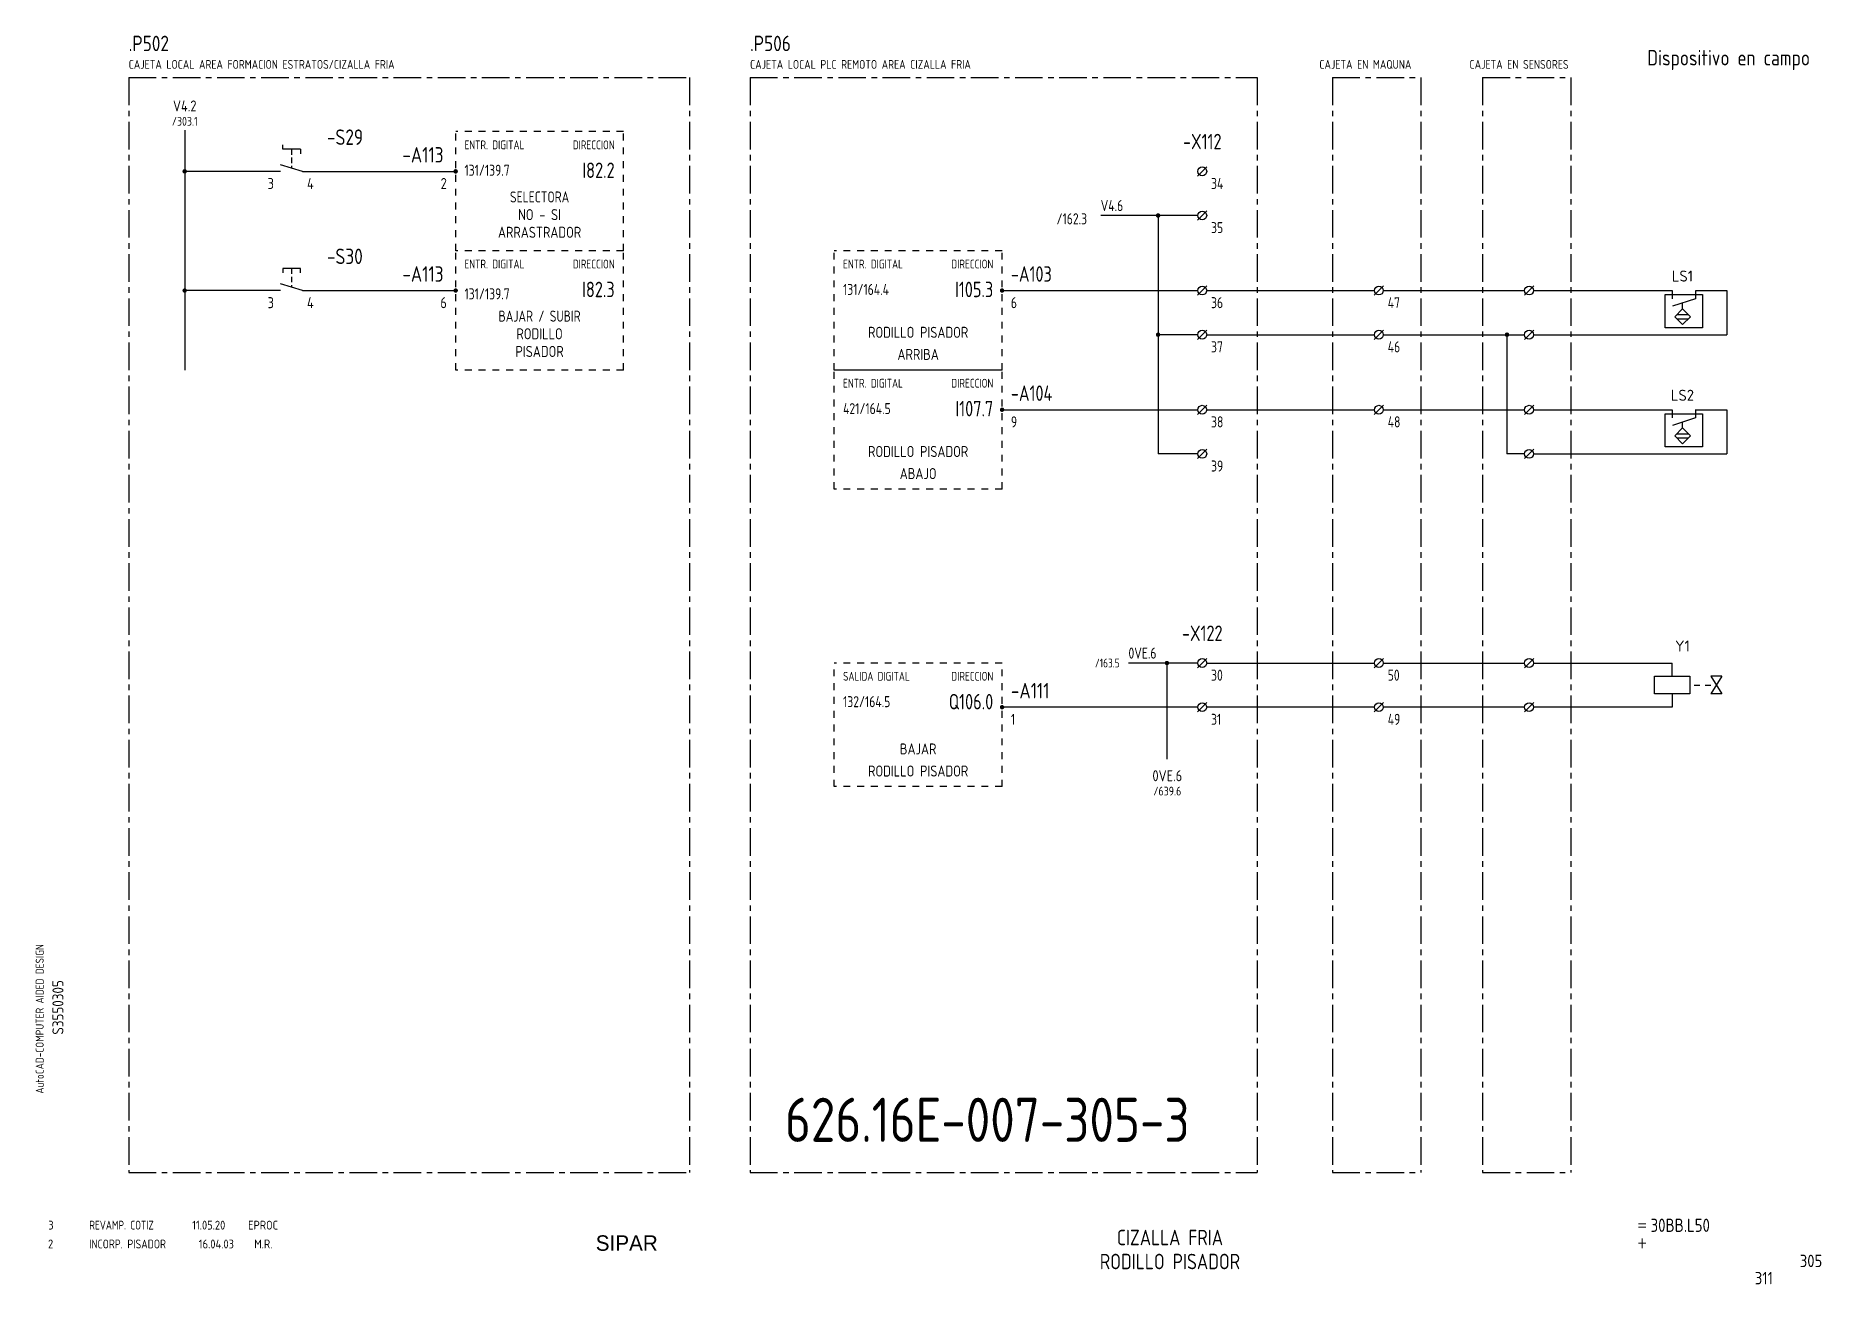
# Model space of a CAD drawing. Extents: x 10 to 414, y 6 to 288.
import ezdxf
from ezdxf.enums import TextEntityAlignment as Align

# ---------------------------------------------------------------- set-up
doc = ezdxf.new("R2010")
doc.units = 0
doc.header["$LTSCALE"] = 5
doc.header["$MEASUREMENT"] = 0
for name, pattern in [('CENTER', [2, 1.25, -0.25, 0.25, -0.25]), ('HIDDEN', [0.375, 0.25, -0.125]), ('HIDDEN1', [0.625, 0.3125, -0.3125])]:
    doc.linetypes.add(name, pattern=pattern)
doc.layers.get('0').update_dxf_attribs({"linetype": 'CONTINUOUS'})
doc.layers.add('3', color=3, linetype='CONTINUOUS')
doc.layers.add('CART', color=7, linetype='CONTINUOUS')
doc.styles.add('DIN', font='DIN.shx', dxfattribs={"width": 0.85})
doc.styles.add('ISO', font='DIN', dxfattribs={"width": 0.8})
doc.styles.add('N', font='ROMANS', dxfattribs={"width": 0.85, "height": 3})
doc.styles.add('SIMPLEX', font='SIMPLEX', dxfattribs={"width": 0.85})
doc.styles.add('X', font='UNIV.SHX', dxfattribs={"height": 3.5})

# ---------------------------------------------------------------- blocks, each defined once
blk = doc.blocks.new('B5-3')
at = {"linetype": 'Continuous', "const_width": 0.5}
blk.add_lwpolyline([(-0.25, 0, 1), (0.25, 0, 1)], format="xyb", close=True, dxfattribs=at)
blk = doc.blocks.new('NORMALE')
at = {"linetype": 'Continuous'}
blk.add_line((-1.06, -1.06), (1.06, 1.06), dxfattribs=at)
at = {"color": 7}
blk.add_circle((0, 0), 1, dxfattribs=at)
at = {"color": 7, "style": 'SIMPLEX', "flags": 9}
for tag, p in [('QUADRO', (-7.5, 4)), ('SEZIONE', (-7.5, 2.5)), ('NUMO', (-7.5, 1)), ('NUMM', (-7.5, -0.5)), ('NOTEM', (-7.5, -2)), ('NOTEV', (-7.5, -3.5)), ('UTENZA', (-7.5, -5)), ('RIP', (-7.5, -6.5)), ('RAGGIO', (-7.5, -8))]:
    blk.add_attdef(tag, p, '', height=1, dxfattribs=at)
at = {"color": 3, "style": 'SIMPLEX', "flags": 8}
for tag, p in [('NUMI', (1.5, 0.5)), ('MORSETTIERA', (1.5, -2.5))]:
    blk.add_attdef(tag, p, '', height=2, dxfattribs=at)

msp = doc.modelspace()

# ---------------------------------------------------------------- linework, layer by layer
at = {"color": 3, "linetype": 'CENTER'}
for p, q in [((30.72, 279), (157.69, 279)), ((30.72, 279), (30.72, 31)), ((157.69, 279), (157.69, 31)), ((171.42, 279), (171.42, 31)), ((171.42, 279), (286.27, 279)), ((286.27, 279), (286.27, 31)), ((303.27, 279), (323.27, 279)), ((303.27, 279), (303.27, 31)), ((323.27, 279), (323.27, 31)), ((337.27, 279), (337.27, 31)), ((337.27, 279), (357.27, 279)), ((357.27, 279), (357.27, 31)), ((30.72, 31), (157.69, 31)), ((171.42, 31), (286.27, 31)), ((303.27, 31), (323.27, 31)), ((337.27, 31), (357.27, 31))]:
    msp.add_line(p, q, dxfattribs=at)
at = {"linetype": 'Continuous'}
for p, q in [((43.4, 267.1), (43.4, 212.74)), ((65.61, 262.77), (65.61, 263.77)), ((69.61, 262.77), (65.61, 262.77)), ((69.61, 262.77), (69.61, 261.77)), ((69.61, 235.77), (65.61, 235.77)), ((65.61, 235.77), (65.61, 234.77)), ((69.61, 234.77), (69.61, 235.77)), ((228.48, 212.77), (190.48, 212.77)), ((380.21, 143.39), (380.21, 146.39)), ((376.21, 143.39), (384.21, 143.39)), ((376.21, 139.39), (376.21, 143.39)), ((384.21, 143.39), (384.21, 139.39)), ((391.46, 143.39), (388.96, 139.39)), ((388.96, 143.39), (391.46, 139.39)), ((391.46, 143.39), (388.96, 143.39)), ((384.21, 139.39), (376.21, 139.39)), ((380.21, 139.39), (380.21, 136.39)), ((391.46, 139.39), (388.96, 139.39))]:
    msp.add_line(p, q, dxfattribs=at)
at = {"linetype": 'HIDDEN1'}
for p, q in [((142.76, 266.77), (104.76, 266.77)), ((104.76, 239.77), (104.76, 266.77)), ((142.76, 239.77), (142.76, 266.77)), ((104.76, 212.77), (104.76, 239.77)), ((142.76, 239.77), (104.76, 239.77)), ((142.76, 239.77), (104.76, 239.77)), ((142.76, 212.77), (142.76, 239.77)), ((228.48, 239.77), (190.48, 239.77)), ((190.48, 212.77), (190.48, 239.77)), ((228.48, 212.77), (228.48, 239.77)), ((142.76, 212.77), (104.76, 212.77)), ((190.48, 185.77), (190.48, 212.77)), ((228.48, 185.77), (228.48, 212.77)), ((228.48, 185.77), (190.48, 185.77)), ((228.48, 146.39), (190.48, 146.39)), ((190.48, 118.39), (190.48, 145.39)), ((228.48, 118.39), (228.48, 145.39)), ((228.48, 118.39), (190.48, 118.39))]:
    msp.add_line(p, q, dxfattribs=at)
for p, q in [((70.11, 257.77), (65.11, 259.27)), ((65.11, 257.77), (43.4, 257.77)), ((70.11, 257.77), (94.11, 257.77)), ((76.11, 257.77), (104.76, 257.77)), ((272.81, 247.77), (250.81, 247.77)), ((263.81, 247.77), (263.81, 193.77)), ((65.11, 230.77), (43.4, 230.77)), ((70.11, 230.77), (65.11, 232.27)), ((70.11, 230.77), (94.11, 230.77)), ((76.11, 230.77), (104.76, 230.77)), ((228.48, 230.77), (272.81, 230.77)), ((274.81, 230.77), (312.81, 230.77)), ((314.81, 230.77), (346.81, 230.77)), ((348.81, 230.77), (380.21, 230.77)), ((380.21, 230.77), (380.21, 228.91)), ((385.53, 230.79), (385.53, 228.93)), ((385.57, 230.77), (392.57, 230.77)), ((392.57, 230.77), (392.57, 220.77)), ((385.53, 228.93), (380.26, 227.23)), ((382.59, 226.64), (380.8, 224.85)), ((382.59, 226.64), (382.59, 227.97)), ((384.38, 224.85), (382.59, 226.64)), ((380.8, 224.85), (382.59, 223.06)), ((381.26, 225.32), (383.93, 225.32)), ((381.26, 224.39), (383.93, 224.39)), ((382.59, 223.06), (384.38, 224.85)), ((272.81, 220.77), (263.81, 220.77)), ((274.81, 220.77), (312.81, 220.77)), ((314.81, 220.77), (346.81, 220.77)), ((342.81, 220.77), (342.81, 193.77)), ((348.81, 220.77), (392.57, 220.77)), ((228.48, 203.77), (272.81, 203.77)), ((274.81, 203.77), (312.81, 203.77)), ((314.81, 203.77), (346.81, 203.77)), ((348.81, 203.77), (380.21, 203.77)), ((380.21, 203.77), (380.21, 201.91)), ((385.53, 203.79), (385.53, 201.93)), ((385.57, 203.77), (392.57, 203.77)), ((392.57, 203.77), (392.57, 193.77)), ((385.53, 201.93), (380.26, 200.23)), ((382.59, 199.64), (380.8, 197.85)), ((381.26, 198.32), (383.93, 198.32)), ((382.59, 199.64), (382.59, 200.97)), ((384.38, 197.85), (382.59, 199.64)), ((380.8, 197.85), (382.59, 196.06)), ((381.26, 197.39), (383.93, 197.39)), ((382.59, 196.06), (384.38, 197.85)), ((272.81, 193.77), (263.81, 193.77)), ((346.81, 193.77), (342.81, 193.77)), ((348.81, 193.77), (392.57, 193.77)), ((272.81, 146.39), (257.11, 146.39)), ((265.81, 146.39), (265.81, 124.59)), ((274.81, 146.39), (312.81, 146.39)), ((314.81, 146.39), (346.81, 146.39)), ((348.81, 146.39), (380.21, 146.39)), ((385.21, 141.39), (386.46, 141.39)), ((387.71, 141.39), (388.96, 141.39)), ((272.81, 136.39), (228.48, 136.39)), ((312.81, 136.39), (274.81, 136.39)), ((346.81, 136.39), (314.81, 136.39)), ((380.21, 136.39), (348.81, 136.39))]:
    msp.add_line(p, q)
at = {"linetype": 'HIDDEN'}
for p, q in [((67.61, 262.77), (67.61, 258.52)), ((67.61, 235.77), (67.61, 231.52))]:
    msp.add_line(p, q, dxfattribs=at)
at = {"const_width": 0.5}
for points in [[(43.15, 257.77, 1), (43.65, 257.77, 1)], [(263.56, 247.77, 1), (264.06, 247.77, 1)], [(43.15, 230.77, 1), (43.65, 230.77, 1)], [(263.56, 220.77, 1), (264.06, 220.77, 1)], [(342.56, 220.77, 1), (343.06, 220.77, 1)]]:
    msp.add_lwpolyline(points, format="xyb", close=True, dxfattribs=at)
for points in [[(378.62, 229.85), (387.11, 229.85), (387.11, 222.34), (378.62, 222.34)], [(378.62, 202.85), (387.11, 202.85), (387.11, 195.34), (378.62, 195.34)]]:
    msp.add_lwpolyline(points, close=True)

# ---------------------------------------------------------------- block references
at = {"linetype": 'Continuous'}
for p in [(273.81, 257.77), (273.81, 247.77), (273.81, 230.77), (313.81, 230.77), (347.81, 230.77), (273.81, 220.77), (313.81, 220.77), (347.81, 220.77), (273.81, 203.77), (313.81, 203.77), (347.81, 203.77), (273.81, 193.77), (347.81, 193.77), (273.81, 146.39), (313.81, 146.39), (347.81, 146.39), (273.81, 136.39), (313.81, 136.39), (347.81, 136.39)]:
    msp.add_blockref('NORMALE', p, dxfattribs=at)
for p in [(104.76, 257.77), (104.76, 230.77), (228.48, 230.77), (228.48, 203.77), (265.81, 146.39), (228.48, 136.39)]:
    msp.add_blockref('B5-3', p)

# ---------------------------------------------------------------- texts
at = {"color": 3, "style": 'DIN'}
for s, height, width, p in [('.P502', 3.5, 0.85, (30.72, 285)), ('.P506', 3.5, 0.85, (171.42, 285)), ('3', 2, 0.9, (12.51, 18.06)), ('REVAMP. COTIZ', 2, 0.8, (21.82, 18.06)), ('11.05.20', 2, 0.9, (45.09, 18.06)), ('EPROC', 2, 0.9, (57.77, 18.06)), ('2', 2, 0.9, (12.45, 13.79)), ('INCORP. PISADOR', 2, 0.85, (21.76, 13.79)), ('16.04.03', 2, 0.9, (46.59, 13.79)), ('M.R.', 2, 0.9, (59.16, 13.79))]:
    msp.add_text(s, height=height, dxfattribs=dict(at, width=width)).set_placement(p)
at = {"color": 2, "style": 'DIN', "width": 0.85}
msp.add_text('Dispositivo en campo', height=3.5, dxfattribs=at).set_placement((392.99, 281.76), align=Align.CENTER)
at = {"style": 'DIN'}
for s, height, width, p in [('CAJETA LOCAL AREA FORMACION ESTRATOS/CIZALLA FRIA', 2, 0.85, (30.72, 281)), ('CAJETA LOCAL PLC REMOTO AREA CIZALLA FRIA', 2, 0.85, (171.42, 281)), ('CAJETA EN MAQUNA', 2, 0.85, (300.33, 281)), ('CAJETA EN SENSORES', 2, 0.85, (334.33, 281)), ('131/139.7', 2.5, 0.8, (106.76, 256.77)), ('34', 2.5, 0.8, (275.81, 253.77)), ('V4.6', 2.5, 0.8, (250.81, 248.77)), ('/162.3', 2.5, 0.8, (240.81, 245.77)), ('35', 2.5, 0.8, (275.81, 243.77)), ('131/139.7', 2.5, 0.8, (106.76, 228.77)), ('131/164.4', 2.5, 0.8, (192.48, 229.77)), ('6', 2.5, 0.8, (230.48, 226.77)), ('36', 2.5, 0.8, (275.81, 226.77)), ('47', 2.5, 0.8, (315.81, 226.77)), ('37', 2.5, 0.8, (275.81, 216.77)), ('46', 2.5, 0.8, (315.81, 216.77)), ('421/164.5', 2.5, 0.8, (192.48, 202.77)), ('9', 2.5, 0.8, (230.48, 199.77)), ('38', 2.5, 0.8, (275.81, 199.77)), ('48', 2.5, 0.8, (315.81, 199.77)), ('39', 2.5, 0.8, (275.81, 189.77)), ('0VE.6', 2.5, 0.8, (257.11, 147.39)), ('30', 2.5, 0.8, (275.81, 142.39)), ('50', 2.5, 0.8, (315.81, 142.39)), ('132/164.5', 2.5, 0.8, (192.48, 136.39)), ('1', 2.5, 0.85, (230.48, 132.39)), ('31', 2.5, 0.8, (275.81, 132.39)), ('49', 2.5, 0.8, (315.81, 132.39))]:
    msp.add_text(s, height=height, dxfattribs=dict(at, width=width)).set_placement(p)
for s, height, width, p in [('V4.2', 2.5, 0.85, (43.41, 271.34)), ('/303.1', 2, 0.85, (43.41, 268.11)), ('SELECTORA', 2.5, 0.8, (123.76, 250.72)), ('NO - SI', 2.5, 0.85, (123.76, 246.72)), ('ARRASTRADOR', 2.5, 0.85, (123.76, 242.72)), ('BAJAR / SUBIR', 2.5, 0.8, (123.76, 223.72)), ('RODILLO PISADOR', 2.5, 0.85, (209.48, 220.06)), ('RODILLO', 2.5, 0.85, (123.76, 219.72)), ('PISADOR', 2.5, 0.85, (123.76, 215.72)), ('ARRIBA', 2.5, 0.85, (209.48, 215.06)), ('RODILLO PISADOR', 2.5, 0.85, (209.48, 193.06)), ('ABAJO', 2.5, 0.85, (209.48, 188.06)), ('BAJAR', 2.5, 0.85, (209.48, 125.68)), ('RODILLO PISADOR', 2.5, 0.85, (209.48, 120.68)), ('0VE.6', 2.5, 0.85, (265.9, 119.61)), ('/639.6', 2, 0.85, (265.9, 116.38))]:
    msp.add_text(s, height=height, dxfattribs=dict(at, width=width)).set_placement(p, align=Align.CENTER)
at = {"color": 3, "style": 'DIN', "width": 0.85}
for p in [(102.01, 259.77), (102.01, 232.77)]:
    msp.add_text('-A113', height=3.5, dxfattribs=at).set_placement(p, align=Align.RIGHT)
at = {"color": 1, "style": 'DIN', "width": 0.8}
for s, p in [('ENTR. DIGITAL', (106.76, 262.77)), ('ENTR. DIGITAL', (106.76, 235.77)), ('ENTR. DIGITAL', (192.48, 235.77)), ('ENTR. DIGITAL', (192.48, 208.77)), ('SALIDA DIGITAL', (192.48, 142.39))]:
    msp.add_text(s, height=2, dxfattribs=at).set_placement(p)
for p in [(140.76, 262.77), (140.76, 235.77), (226.48, 235.77), (226.48, 208.77), (226.48, 142.39)]:
    msp.add_text('DIRECCION', height=2, dxfattribs=at).set_placement(p, align=Align.RIGHT)
at = {"color": 7, "style": 'DIN', "width": 0.85}
for p in [(63.61, 253.77), (63.61, 226.77)]:
    msp.add_text('3', height=2.5, dxfattribs=at).set_placement(p, align=Align.RIGHT)
for p in [(71.11, 253.77), (71.11, 226.77)]:
    msp.add_text('4', height=2.5, dxfattribs=at).set_placement(p)
at = {"style": 'DIN'}
for s, height, width, p in [('2', 2.5, 0.85, (102.76, 253.77)), ('6', 2.5, 0.85, (102.76, 226.77)), ('/163.5', 2, 0.8, (255.11, 145.39))]:
    msp.add_text(s, height=height, dxfattribs=dict(at, width=width)).set_placement(p, align=Align.RIGHT)
at = {"style": 'ISO'}
for s, p in [('LS1', (382.54, 232.8)), ('LS2', (382.54, 205.8)), ('Y1', (382.54, 149))]:
    msp.add_text(s, height=2.5, dxfattribs=at).set_placement(p, align=Align.CENTER)
at = {"color": 2, "insert": (179.31, 47.92), "char_height": 10, "width": 111.0411, "attachment_point": 1, "style": 'DIN'}
msp.add_mtext('626.16E-007-305-3', dxfattribs=at)
at = {"layer": '3', "style": 'DIN'}
for s, width, p in [('-S29', 0.85, (75.61, 263.77)), ('-S30', 0.85, (75.61, 236.77)), ('-A103', 0.8, (230.48, 232.77)), ('-A104', 0.8, (230.48, 205.77)), ('-A111', 0.85, (230.48, 138.39))]:
    msp.add_text(s, height=3.5, dxfattribs=dict(at, width=width)).set_placement(p)
at = {"layer": '3', "style": 'DIN', "width": 0.8}
for s, p in [('-X112', (273.81, 262.77)), ('-X122', (273.81, 151.39))]:
    msp.add_text(s, height=3.5, dxfattribs=at).set_placement(p, align=Align.CENTER)
for s, p in [('I82.2', (140.76, 256.27)), ('I82.3', (140.76, 229.27)), ('I105.3', (226.48, 229.27)), ('I107.7', (226.48, 202.27)), ('Q106.0', (226.48, 135.89))]:
    msp.add_text(s, height=3.5, dxfattribs=at).set_placement(p, align=Align.RIGHT)
at = {"layer": '3', "color": 2, "style": 'DIN', "width": 0.85}
for s, p in [('CIZALLA FRIA', (266.5, 14.51)), ('RODILLO PISADOR', (266.5, 9.07))]:
    msp.add_text(s, height=3.5, dxfattribs=at).set_placement(p, align=Align.CENTER)
at = {"layer": 'CART', "color": 1, "style": 'DIN', "width": 0.9}
msp.add_text('AutoCAD-COMPUTER AIDED DESIGN', height=1.8, rotation=90, dxfattribs=at).set_placement((11.47, 48.84))
at = {"layer": 'CART', "color": 3, "style": 'N', "width": 0.85}
for s, p in [('=', (372.24, 17.91)), ('+', (372.24, 13.87))]:
    msp.add_text(s, height=2.5, dxfattribs=at).set_placement(p)
at = {"layer": 'CART', "color": 3, "style": 'DIN', "width": 0.9, "flags": 1}
msp.add_attdef('S3550305', text='', height=2.5, rotation=90, dxfattribs=at).set_placement((15.95, 68.38), align=Align.CENTER)
at = {"layer": 'CART', "color": 3, "style": 'DIN', "width": 0.85}
msp.add_attdef('30BB.L50', text='', height=3, dxfattribs=at).set_placement((375.33, 16.63), align=Align.BOTTOM_LEFT)
at = {"layer": 'CART', "color": 6, "style": 'X', "flags": 1}
msp.add_attdef('SIPAR', text='', height=3.5, dxfattribs=at).set_placement((143.5, 15), align=Align.MIDDLE)
at = {"layer": 'CART', "color": 2, "style": 'DIN', "width": 0.9, "flags": 1}
msp.add_attdef('305', text='', height=2.8, dxfattribs=at).set_placement((414.2, 9.56), align=Align.RIGHT)
at = {"layer": 'CART', "color": 7, "style": 'DIN', "width": 0.9, "flags": 1}
msp.add_attdef('311', (398.93, 5.65), '', height=2.8, dxfattribs=at)

doc.saveas('drawing.dxf')
